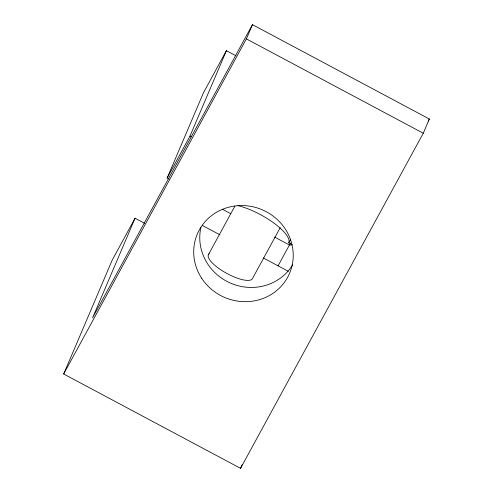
<?xml version="1.0" encoding="UTF-8"?>
<svg xmlns="http://www.w3.org/2000/svg" width="493" height="493" viewBox="0 0 493 493"><rect width="100%" height="100%" fill="white"/><g stroke="black" fill="none" stroke-linecap="round" stroke-linejoin="round"><path stroke-width="0.74" d="M135.051 218.22L92.579 317.874L252.447 24.65L429.329 119.004L423.259 133.239L240.553 468.35L63.671 373.996L112.213 260.113L135.051 218.22L144.541 223.28M169.185 179.051L167.164 177.967L203.566 92.555L226.404 50.668L235.894 55.727M167.164 177.967L190.002 136.08L226.404 50.668M63.671 373.996L246.383 38.885L252.447 24.65M240.553 468.35L242.057 464.813M208.336 254.832L234.859 206.185M280.184 227.748L252.552 278.422A25.069 7.703 28.6 0 1 225.492 272.684A25.069 7.703 28.6 0 1 209.198 253.772M292.133 244.633L288.769 242.839L290.605 239.462M278.015 265.949L290.537 242.975M428.22 121.031L429.329 119.004M291.739 244.959L289.434 245.003L274.564 237.071M246.383 38.885L423.259 133.239M190.002 136.08L191.352 136.801M222.528 209.315L230.638 213.642M202.296 225.406L219.909 234.797M263.25 257.919L288.306 271.286M292.657 264.87A50.138 47.692 23.1 0 1 231.593 283.567A50.138 47.692 23.1 0 1 200.91 227.439M237.99 205.649A37.604 11.555 28.6 0 1 273.849 223.027A37.604 11.555 28.6 0 1 288.769 242.839M201.575 278.101A50.138 47.692 23.1 0 0 287.684 277.208A50.138 47.692 23.1 0 0 241.132 205.544A50.138 47.692 23.1 0 0 201.575 278.101"/></g></svg>
